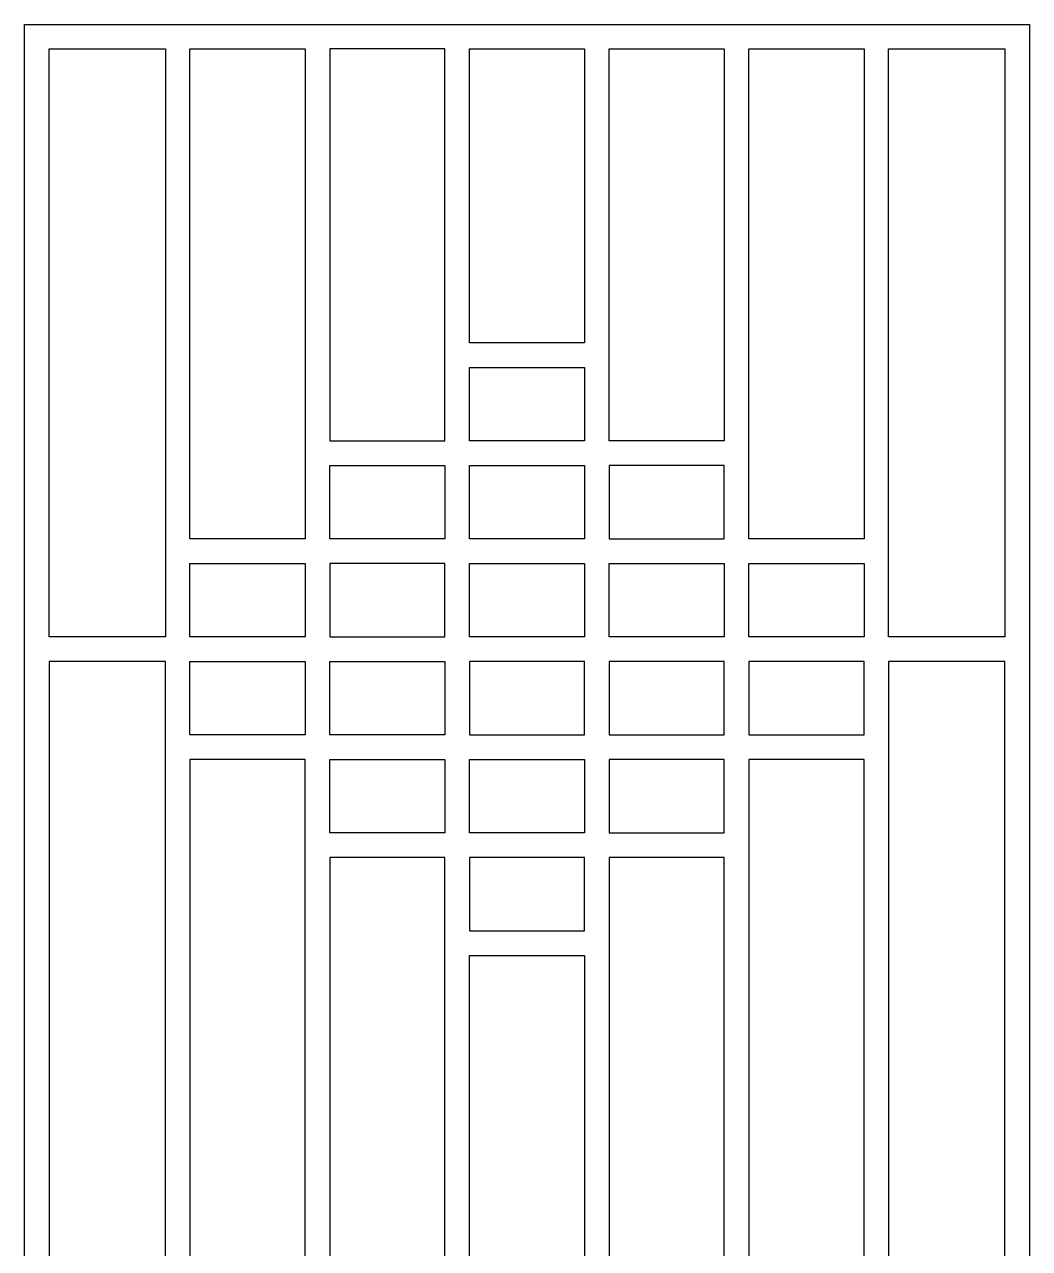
# Model space of a CAD drawing. Header units: centimetres. Extents: x -38 to 150, y -71 to 132.
# Drawn here: x -38.2 to 43.8, y 30.8 to 130.7 of the extents above; entities that cross this region are included whole.
import ezdxf

# ---------------------------------------------------------------- set-up
doc = ezdxf.new("R2010")
doc.units = ezdxf.units.CM
doc.header["$MEASUREMENT"] = 0
doc.layers.add('layer 1', color=7, linetype='Continuous')

msp = doc.modelspace()

# ---------------------------------------------------------------- linework, layer by layer
at = {"layer": 'layer 1', "color": 114}
for points, knots in [([(-38.22908, -71.30037), (-38.22908, -71.30037), (43.77092, -71.30037), (43.77092, -71.30037), (43.77092, -71.30037), (43.77092, -71.30037), (43.77092, 130.69973), (43.77092, 130.69973), (43.77092, 130.69973), (43.77092, 130.69973), (-38.22908, 130.69973), (-38.22908, 130.69973), (-38.22908, 130.69973), (-38.22908, 130.69973), (-38.22908, -71.30037), (-38.22908, -71.30037)], [0, 0, 0, 0, 0.2, 0.2, 0.2, 0.2, 0.4, 0.4, 0.4, 0.4, 0.6, 0.6, 0.6, 0.6, 1, 1, 1, 1]), ([(-26.72905, 128.69973), (-26.72905, 128.69973), (-36.22907, 128.69971), (-36.22907, 128.69971), (-36.22907, 128.69971), (-36.22907, 128.69971), (-36.22907, 80.69971), (-36.22907, 80.69971), (-36.22907, 80.69971), (-36.22907, 80.69971), (-26.72905, 80.69971), (-26.72905, 80.69971), (-26.72905, 80.69971), (-26.72905, 80.69971), (-26.72905, 128.69971), (-26.72905, 128.69971), (-26.72905, 128.69971), (-26.72905, 128.69971), (-26.72905, 128.69973), (-26.72905, 128.69973)], [0, 0, 0, 0, 0.16666667, 0.16666667, 0.16666667, 0.16666667, 0.33333333, 0.33333333, 0.33333333, 0.33333333, 0.5, 0.5, 0.5, 0.5, 0.66666667, 0.66666667, 0.66666667, 0.66666667, 1, 1, 1, 1]), ([(-24.72905, 88.69972), (-24.72905, 88.69972), (-15.32905, 88.69969), (-15.32905, 88.69969), (-15.32905, 88.69969), (-15.32905, 88.69969), (-15.32905, 128.69971), (-15.32905, 128.69971), (-15.32905, 128.69971), (-15.32905, 128.69971), (-24.72905, 128.69971), (-24.72905, 128.69971), (-24.72905, 128.69971), (-24.72905, 128.69971), (-24.72905, 88.69972), (-24.72905, 88.69972)], [0, 0, 0, 0, 0.2, 0.2, 0.2, 0.2, 0.4, 0.4, 0.4, 0.4, 0.6, 0.6, 0.6, 0.6, 1, 1, 1, 1]), ([(-3.92905, 128.69971), (-3.92905, 128.69971), (-3.92905, 96.6997), (-3.92905, 96.6997), (-3.92905, 96.6997), (-3.92905, 96.6997), (-13.32906, 96.6997), (-13.32906, 96.6997), (-13.32906, 96.6997), (-13.32906, 96.6997), (-13.32905, 128.69971), (-13.32905, 128.69971), (-13.32905, 128.69971), (-13.32905, 128.69971), (-3.92905, 128.69971), (-3.92905, 128.69971)], [0, 0, 0, 0, 0.2, 0.2, 0.2, 0.2, 0.4, 0.4, 0.4, 0.4, 0.6, 0.6, 0.6, 0.6, 1, 1, 1, 1]), ([(-1.92905, 128.69971), (-1.92905, 128.69971), (-1.92905, 104.6997), (-1.92905, 104.6997), (-1.92905, 104.6997), (-1.92905, 104.6997), (7.47095, 104.69969), (7.47095, 104.69969), (7.47095, 104.69969), (7.47095, 104.69969), (7.47095, 128.69971), (7.47095, 128.69971), (7.47095, 128.69971), (7.47095, 128.69971), (-1.92905, 128.69971), (-1.92905, 128.69971)], [0, 0, 0, 0, 0.2, 0.2, 0.2, 0.2, 0.4, 0.4, 0.4, 0.4, 0.6, 0.6, 0.6, 0.6, 1, 1, 1, 1]), ([(9.47094, 128.69971), (9.47094, 128.69971), (9.47095, 96.69971), (9.47095, 96.69971), (9.47095, 96.69971), (9.47095, 96.69971), (18.87095, 96.69971), (18.87095, 96.69971), (18.87095, 96.69971), (18.87095, 96.69971), (18.87095, 128.69971), (18.87095, 128.69971), (18.87095, 128.69971), (18.87095, 128.69971), (9.47094, 128.69971), (9.47094, 128.69971)], [0, 0, 0, 0, 0.2, 0.2, 0.2, 0.2, 0.4, 0.4, 0.4, 0.4, 0.6, 0.6, 0.6, 0.6, 1, 1, 1, 1]), ([(30.27094, 88.6997), (30.27094, 88.6997), (30.27094, 128.69971), (30.27094, 128.69971), (30.27094, 128.69971), (30.27094, 128.69971), (20.87094, 128.69971), (20.87094, 128.69971), (20.87094, 128.69971), (20.87094, 128.69971), (20.87095, 88.6997), (20.87095, 88.6997), (20.87095, 88.6997), (20.87095, 88.6997), (30.27094, 88.6997), (30.27094, 88.6997)], [0, 0, 0, 0, 0.2, 0.2, 0.2, 0.2, 0.4, 0.4, 0.4, 0.4, 0.6, 0.6, 0.6, 0.6, 1, 1, 1, 1]), ([(32.27094, 128.69971), (32.27094, 128.69971), (32.27094, 80.69971), (32.27094, 80.69971), (32.27094, 80.69971), (32.27094, 80.69971), (41.77096, 80.69971), (41.77096, 80.69971), (41.77096, 80.69971), (41.77096, 80.69971), (41.77096, 128.69971), (41.77096, 128.69971), (41.77096, 128.69971), (41.77096, 128.69971), (32.27094, 128.69971), (32.27094, 128.69971)], [0, 0, 0, 0, 0.2, 0.2, 0.2, 0.2, 0.4, 0.4, 0.4, 0.4, 0.6, 0.6, 0.6, 0.6, 1, 1, 1, 1]), ([(-1.92902, 102.6997), (-1.92902, 102.6997), (-1.92905, 96.6997), (-1.92905, 96.6997), (-1.92905, 96.6997), (-1.92905, 96.6997), (7.47095, 96.69968), (7.47095, 96.69968), (7.47095, 96.69968), (7.47095, 96.69968), (7.47095, 102.6997), (7.47095, 102.6997), (7.47095, 102.6997), (7.47095, 102.6997), (-1.92902, 102.6997), (-1.92902, 102.6997)], [0, 0, 0, 0, 0.2, 0.2, 0.2, 0.2, 0.4, 0.4, 0.4, 0.4, 0.6, 0.6, 0.6, 0.6, 1, 1, 1, 1]), ([(-13.32905, 94.6997), (-13.32905, 94.6997), (-13.32905, 88.6997), (-13.32905, 88.6997), (-13.32905, 88.6997), (-13.32905, 88.6997), (-3.92905, 88.69971), (-3.92905, 88.69971), (-3.92905, 88.69971), (-3.92905, 88.69971), (-3.92906, 94.6997), (-3.92906, 94.6997), (-3.92906, 94.6997), (-3.92906, 94.6997), (-13.32905, 94.6997), (-13.32905, 94.6997)], [0, 0, 0, 0, 0.2, 0.2, 0.2, 0.2, 0.4, 0.4, 0.4, 0.4, 0.6, 0.6, 0.6, 0.6, 1, 1, 1, 1]), ([(-1.92905, 88.69971), (-1.92905, 88.69971), (7.47094, 88.6997), (7.47094, 88.6997), (7.47094, 88.6997), (7.47094, 88.6997), (7.47095, 94.6997), (7.47095, 94.6997), (7.47095, 94.6997), (7.47095, 94.6997), (-1.91905, 94.6997), (-1.91905, 94.6997), (-1.91905, 94.6997), (-1.91905, 94.6997), (-1.91907, 94.6997), (-1.91907, 94.6997), (-1.91907, 94.6997), (-1.91907, 94.6997), (-1.92905, 94.6997), (-1.92905, 94.6997), (-1.92905, 94.6997), (-1.92905, 94.6997), (-1.92905, 88.69971), (-1.92905, 88.69971)], [0, 0, 0, 0, 0.14285714, 0.14285714, 0.14285714, 0.14285714, 0.28571429, 0.28571429, 0.28571429, 0.28571429, 0.42857143, 0.42857143, 0.42857143, 0.42857143, 0.57142857, 0.57142857, 0.57142857, 0.57142857, 0.71428571, 0.71428571, 0.71428571, 0.71428571, 1, 1, 1, 1]), ([(18.87095, 88.69969), (18.87095, 88.69969), (9.47096, 88.69968), (9.47096, 88.69968), (9.47096, 88.69968), (9.47096, 88.69968), (9.47095, 94.69968), (9.47095, 94.69968), (9.47095, 94.69968), (12.60428, 94.69968), (15.73762, 94.69968), (18.87095, 94.69968), (18.87095, 94.69968), (18.87095, 94.69968), (18.87095, 88.69969), (18.87095, 88.69969)], [0, 0, 0, 0, 0.2, 0.2, 0.2, 0.2, 0.4, 0.4, 0.4, 0.4, 0.6, 0.6, 0.6, 0.6, 1, 1, 1, 1]), ([(-24.72907, 86.6997), (-24.72907, 86.6997), (-24.72905, 80.69969), (-24.72905, 80.69969), (-24.72905, 80.69969), (-24.72905, 80.69969), (-15.32905, 80.69969), (-15.32905, 80.69969), (-15.32905, 80.69969), (-15.32905, 80.69969), (-15.32905, 86.6997), (-15.32905, 86.6997), (-15.32905, 86.6997), (-15.32905, 86.6997), (-24.72907, 86.6997), (-24.72907, 86.6997)], [0, 0, 0, 0, 0.2, 0.2, 0.2, 0.2, 0.4, 0.4, 0.4, 0.4, 0.6, 0.6, 0.6, 0.6, 1, 1, 1, 1]), ([(-13.32905, 80.69969), (-13.32905, 80.69969), (-13.32905, 80.6997), (-13.32905, 80.6997), (-13.32905, 80.6997), (-13.32905, 80.6997), (-13.32905, 86.6997), (-13.32905, 86.6997), (-13.32905, 86.6997), (-13.32905, 86.6997), (-3.92905, 86.69969), (-3.92905, 86.69969), (-3.92905, 86.69969), (-3.92905, 86.69969), (-3.92906, 80.6997), (-3.92906, 80.6997), (-3.92906, 80.6997), (-3.92906, 80.6997), (-13.32905, 80.6997), (-13.32905, 80.6997), (-13.32905, 80.6997), (-13.32905, 80.6997), (-13.32905, 80.69969), (-13.32905, 80.69969)], [0, 0, 0, 0, 0.14285714, 0.14285714, 0.14285714, 0.14285714, 0.28571429, 0.28571429, 0.28571429, 0.28571429, 0.42857143, 0.42857143, 0.42857143, 0.42857143, 0.57142857, 0.57142857, 0.57142857, 0.57142857, 0.71428571, 0.71428571, 0.71428571, 0.71428571, 1, 1, 1, 1]), ([(-1.92906, 86.6997), (-1.92906, 86.6997), (-1.92904, 80.69969), (-1.92904, 80.69969), (-1.92904, 80.69969), (-1.92904, 80.69969), (7.47095, 80.69969), (7.47095, 80.69969), (7.47095, 80.69969), (7.47095, 80.69969), (7.47095, 86.6997), (7.47095, 86.6997), (7.47095, 86.6997), (7.47095, 86.6997), (-1.92906, 86.6997), (-1.92906, 86.6997)], [0, 0, 0, 0, 0.2, 0.2, 0.2, 0.2, 0.4, 0.4, 0.4, 0.4, 0.6, 0.6, 0.6, 0.6, 1, 1, 1, 1]), ([(9.47097, 86.6997), (9.47097, 86.6997), (9.47094, 80.69969), (9.47094, 80.69969), (9.47094, 80.69969), (9.47094, 80.69969), (18.87095, 80.69969), (18.87095, 80.69969), (18.87095, 80.69969), (18.87095, 80.69969), (18.87095, 86.69977), (18.87095, 86.69977), (18.87095, 86.69977), (18.87095, 86.69977), (9.47097, 86.6997), (9.47097, 86.6997)], [0, 0, 0, 0, 0.2, 0.2, 0.2, 0.2, 0.4, 0.4, 0.4, 0.4, 0.6, 0.6, 0.6, 0.6, 1, 1, 1, 1]), ([(20.87095, 86.6997), (20.87095, 86.6997), (20.87093, 80.69969), (20.87093, 80.69969), (20.87093, 80.69969), (20.87093, 80.69969), (30.27095, 80.69969), (30.27095, 80.69969), (30.27095, 80.69969), (30.27095, 80.69969), (30.27096, 86.6997), (30.27096, 86.6997), (30.27096, 86.6997), (30.27096, 86.6997), (20.87095, 86.6997), (20.87095, 86.6997)], [0, 0, 0, 0, 0.2, 0.2, 0.2, 0.2, 0.4, 0.4, 0.4, 0.4, 0.6, 0.6, 0.6, 0.6, 1, 1, 1, 1]), ([(-36.22907, 78.69974), (-36.22907, 78.69974), (-26.72905, 78.69979), (-26.72905, 78.69979), (-26.72905, 78.69979), (-26.72905, 78.69979), (-26.72905, -19.30043), (-26.72905, -19.30043), (-26.72905, -19.30043), (-26.72905, -19.30043), (-36.22907, -19.30038), (-36.22907, -19.30038), (-36.22907, -19.30038), (-36.22907, -19.30038), (-36.22907, 78.69974), (-36.22907, 78.69974)], [0, 0, 0, 0, 0.2, 0.2, 0.2, 0.2, 0.4, 0.4, 0.4, 0.4, 0.6, 0.6, 0.6, 0.6, 1, 1, 1, 1]), ([(-24.72905, 72.69972), (-24.72905, 72.69972), (-15.32905, 72.69972), (-15.32905, 72.69972), (-15.32905, 72.69972), (-15.32905, 72.69972), (-15.32905, 78.6997), (-15.32905, 78.6997), (-15.32905, 78.6997), (-15.32905, 78.6997), (-24.72905, 78.69972), (-24.72905, 78.69972), (-24.72905, 78.69972), (-24.72905, 78.69972), (-24.72905, 72.69972), (-24.72905, 72.69972)], [0, 0, 0, 0, 0.2, 0.2, 0.2, 0.2, 0.4, 0.4, 0.4, 0.4, 0.6, 0.6, 0.6, 0.6, 1, 1, 1, 1]), ([(-13.32906, 72.69972), (-13.32906, 72.69972), (-3.92905, 72.69972), (-3.92905, 72.69972), (-3.92905, 72.69972), (-3.92905, 72.69972), (-3.92905, 78.6997), (-3.92905, 78.6997), (-3.92905, 78.6997), (-3.92905, 78.6997), (-13.32906, 78.69974), (-13.32906, 78.69974), (-13.32906, 78.69974), (-13.32906, 78.69974), (-13.32906, 72.69972), (-13.32906, 72.69972)], [0, 0, 0, 0, 0.2, 0.2, 0.2, 0.2, 0.4, 0.4, 0.4, 0.4, 0.6, 0.6, 0.6, 0.6, 1, 1, 1, 1]), ([(-1.92906, 72.69968), (-1.92906, 72.69968), (-1.92904, 78.69969), (-1.92904, 78.69969), (-1.92904, 78.69969), (-1.92904, 78.69969), (7.47095, 78.69969), (7.47095, 78.69969), (7.47095, 78.69969), (7.47095, 78.69969), (7.47095, 72.69968), (7.47095, 72.69968), (7.47095, 72.69968), (7.47095, 72.69968), (-1.92906, 72.69968), (-1.92906, 72.69968)], [0, 0, 0, 0, 0.2, 0.2, 0.2, 0.2, 0.4, 0.4, 0.4, 0.4, 0.6, 0.6, 0.6, 0.6, 1, 1, 1, 1]), ([(9.471, 72.69968), (9.471, 72.69968), (9.47097, 78.69969), (9.47097, 78.69969), (9.47097, 78.69969), (9.47097, 78.69969), (18.87098, 78.69969), (18.87098, 78.69969), (18.87098, 78.69969), (18.87098, 78.69969), (18.87098, 72.69961), (18.87098, 72.69961), (18.87098, 72.69961), (18.87098, 72.69961), (9.471, 72.69968), (9.471, 72.69968)], [0, 0, 0, 0, 0.2, 0.2, 0.2, 0.2, 0.4, 0.4, 0.4, 0.4, 0.6, 0.6, 0.6, 0.6, 1, 1, 1, 1]), ([(30.27096, 72.69972), (30.27096, 72.69972), (20.87094, 72.69972), (20.87094, 72.69972), (20.87094, 72.69972), (20.87094, 72.69972), (20.87094, 78.69974), (20.87094, 78.69974), (20.87094, 78.69974), (20.87094, 78.69974), (30.27095, 78.69967), (30.27095, 78.69967), (30.27095, 78.69967), (30.27095, 78.69967), (30.27096, 72.69972), (30.27096, 72.69972)], [0, 0, 0, 0, 0.2, 0.2, 0.2, 0.2, 0.4, 0.4, 0.4, 0.4, 0.6, 0.6, 0.6, 0.6, 1, 1, 1, 1]), ([(32.27095, 78.69967), (32.27095, 78.69967), (41.77093, 78.6997), (41.77093, 78.6997), (41.77093, 78.6997), (41.77093, 78.6997), (41.77093, -19.30034), (41.77093, -19.30034), (41.77093, -19.30034), (41.77093, -19.30034), (32.27095, -19.30031), (32.27095, -19.30031), (32.27095, -19.30031), (32.27095, -19.30031), (32.27095, 78.69967), (32.27095, 78.69967)], [0, 0, 0, 0, 0.2, 0.2, 0.2, 0.2, 0.4, 0.4, 0.4, 0.4, 0.6, 0.6, 0.6, 0.6, 1, 1, 1, 1]), ([(-24.72905, -11.30036), (-24.72905, -11.30036), (-24.72905, 70.69972), (-24.72905, 70.69972), (-24.72905, 70.69972), (-24.72905, 70.69972), (-15.32905, 70.69972), (-15.32905, 70.69972), (-15.32905, 70.69972), (-15.32905, 70.69972), (-15.32905, -11.30036), (-15.32905, -11.30036), (-15.32905, -11.30036), (-15.32905, -11.30036), (-24.72905, -11.30036), (-24.72905, -11.30036)], [0, 0, 0, 0, 0.2, 0.2, 0.2, 0.2, 0.4, 0.4, 0.4, 0.4, 0.6, 0.6, 0.6, 0.6, 1, 1, 1, 1]), ([(-13.32905, 64.69972), (-13.32905, 64.69972), (-3.92905, 64.69972), (-3.92905, 64.69972), (-3.92905, 64.69972), (-3.92905, 64.69972), (-3.92904, 70.69972), (-3.92904, 70.69972), (-3.92904, 70.69972), (-3.92904, 70.69972), (-13.32905, 70.6997), (-13.32905, 70.6997), (-13.32905, 70.6997), (-13.32905, 70.6997), (-13.32905, 64.69972), (-13.32905, 64.69972)], [0, 0, 0, 0, 0.2, 0.2, 0.2, 0.2, 0.4, 0.4, 0.4, 0.4, 0.6, 0.6, 0.6, 0.6, 1, 1, 1, 1]), ([(-1.92904, 70.69968), (-1.92904, 70.69968), (-1.92902, 64.69967), (-1.92902, 64.69967), (-1.92902, 64.69967), (-1.92902, 64.69967), (7.47097, 64.69967), (7.47097, 64.69967), (7.47097, 64.69967), (7.47097, 64.69967), (7.47097, 70.69968), (7.47097, 70.69968), (7.47097, 70.69968), (7.47097, 70.69968), (-1.92904, 70.69968), (-1.92904, 70.69968)], [0, 0, 0, 0, 0.2, 0.2, 0.2, 0.2, 0.4, 0.4, 0.4, 0.4, 0.6, 0.6, 0.6, 0.6, 1, 1, 1, 1]), ([(18.87095, 70.69967), (18.87095, 70.69967), (18.87095, 64.69972), (18.87095, 64.69972), (18.87095, 64.69972), (18.87095, 64.69972), (9.47094, 64.69971), (9.47094, 64.69971), (9.47094, 64.69971), (9.47094, 64.69971), (9.47094, 70.69972), (9.47094, 70.69972), (9.47094, 70.69972), (9.47094, 70.69972), (18.87095, 70.69967), (18.87095, 70.69967)], [0, 0, 0, 0, 0.2, 0.2, 0.2, 0.2, 0.4, 0.4, 0.4, 0.4, 0.6, 0.6, 0.6, 0.6, 1, 1, 1, 1]), ([(20.87094, 70.69977), (20.87094, 70.69977), (30.27096, 70.69972), (30.27096, 70.69972), (30.27096, 70.69972), (30.27096, 70.69972), (30.27096, -11.30036), (30.27096, -11.30036), (30.27096, -11.30036), (30.27096, -11.30036), (20.87094, -11.30041), (20.87094, -11.30041), (20.87094, -11.30041), (20.87094, 16.03298), (20.87094, 43.36638), (20.87094, 70.69977)], [0, 0, 0, 0, 0.2, 0.2, 0.2, 0.2, 0.4, 0.4, 0.4, 0.4, 0.6, 0.6, 0.6, 0.6, 1, 1, 1, 1]), ([(-13.32904, -3.30036), (-13.32904, -3.30036), (-13.32904, 62.69972), (-13.32904, 62.69972), (-13.32904, 62.69972), (-13.32904, 62.69972), (-3.92905, 62.69978), (-3.92905, 62.69978), (-3.92905, 62.69978), (-3.92905, 40.69972), (-3.92905, 18.69964), (-3.92905, -3.30042), (-3.92905, -3.30042), (-3.92905, -3.30042), (-13.32904, -3.30036), (-13.32904, -3.30036)], [0, 0, 0, 0, 0.2, 0.2, 0.2, 0.2, 0.4, 0.4, 0.4, 0.4, 0.6, 0.6, 0.6, 0.6, 1, 1, 1, 1]), ([(7.47095, 56.69972), (7.47095, 56.69972), (-1.92905, 56.69972), (-1.92905, 56.69972), (-1.92905, 56.69972), (-1.92905, 56.69972), (-1.92905, 62.69972), (-1.92905, 62.69972), (-1.92905, 62.69972), (-1.92905, 62.69972), (-1.91906, 62.69972), (-1.91906, 62.69972), (-1.91906, 62.69972), (-1.91906, 62.69972), (-1.91905, 62.69972), (-1.91905, 62.69972), (-1.91905, 62.69972), (-1.91905, 62.69972), (7.47095, 62.69978), (7.47095, 62.69978), (7.47095, 62.69978), (7.47095, 62.69978), (7.47095, 56.69972), (7.47095, 56.69972)], [0, 0, 0, 0, 0.14285714, 0.14285714, 0.14285714, 0.14285714, 0.28571429, 0.28571429, 0.28571429, 0.28571429, 0.42857143, 0.42857143, 0.42857143, 0.42857143, 0.57142857, 0.57142857, 0.57142857, 0.57142857, 0.71428571, 0.71428571, 0.71428571, 0.71428571, 1, 1, 1, 1]), ([(9.47095, 62.69977), (9.47095, 62.69977), (18.87095, 62.69972), (18.87095, 62.69972), (18.87095, 62.69972), (18.87095, 40.6997), (18.87095, 18.69966), (18.87095, -3.30036), (18.87095, -3.30036), (18.87095, -3.30036), (9.47095, -3.30041), (9.47095, -3.30041), (9.47095, -3.30041), (9.47095, 18.69964), (9.47095, 40.69972), (9.47095, 62.69977)], [0, 0, 0, 0, 0.2, 0.2, 0.2, 0.2, 0.4, 0.4, 0.4, 0.4, 0.6, 0.6, 0.6, 0.6, 1, 1, 1, 1]), ([(7.47095, 4.69964), (7.47095, 21.3663), (7.47095, 38.03306), (7.47095, 54.69972), (7.47095, 54.69972), (7.47095, 54.69972), (-1.92908, 54.69972), (-1.92908, 54.69972), (-1.92908, 54.69972), (-1.92908, 38.03303), (-1.92908, 21.36633), (-1.92908, 4.69964), (-1.92908, 4.69964), (-1.92908, 4.69964), (7.47095, 4.69964), (7.47095, 4.69964)], [0, 0, 0, 0, 0.2, 0.2, 0.2, 0.2, 0.4, 0.4, 0.4, 0.4, 0.6, 0.6, 0.6, 0.6, 1, 1, 1, 1])]:
    msp.add_open_spline(points, degree=3, knots=knots, dxfattribs=at)
at = {"layer": 'layer 1', "color": 250, "lineweight": 9}
for points, knots in [([(-38.22908, -71.30037), (-38.22908, -71.30037), (43.77092, -71.30037), (43.77092, -71.30037), (43.77092, -71.30037), (43.77092, -71.30037), (43.77092, 130.69973), (43.77092, 130.69973), (43.77092, 130.69973), (43.77092, 130.69973), (-38.22908, 130.69973), (-38.22908, 130.69973), (-38.22908, 130.69973), (-38.22908, 130.69973), (-38.22908, -71.30037), (-38.22908, -71.30037)], [0, 0, 0, 0, 0.2, 0.2, 0.2, 0.2, 0.4, 0.4, 0.4, 0.4, 0.6, 0.6, 0.6, 0.6, 1, 1, 1, 1]), ([(-26.72905, 128.69973), (-26.72905, 128.69973), (-36.22907, 128.69971), (-36.22907, 128.69971), (-36.22907, 128.69971), (-36.22907, 128.69971), (-36.22907, 80.69971), (-36.22907, 80.69971), (-36.22907, 80.69971), (-36.22907, 80.69971), (-26.72905, 80.69971), (-26.72905, 80.69971), (-26.72905, 80.69971), (-26.72905, 80.69971), (-26.72905, 128.69971), (-26.72905, 128.69971), (-26.72905, 128.69971), (-26.72905, 128.69971), (-26.72905, 128.69973), (-26.72905, 128.69973)], [0, 0, 0, 0, 0.16666667, 0.16666667, 0.16666667, 0.16666667, 0.33333333, 0.33333333, 0.33333333, 0.33333333, 0.5, 0.5, 0.5, 0.5, 0.66666667, 0.66666667, 0.66666667, 0.66666667, 1, 1, 1, 1]), ([(-24.72905, 88.69972), (-24.72905, 88.69972), (-15.32905, 88.69969), (-15.32905, 88.69969), (-15.32905, 88.69969), (-15.32905, 88.69969), (-15.32905, 128.69971), (-15.32905, 128.69971), (-15.32905, 128.69971), (-15.32905, 128.69971), (-24.72905, 128.69971), (-24.72905, 128.69971), (-24.72905, 128.69971), (-24.72905, 128.69971), (-24.72905, 88.69972), (-24.72905, 88.69972)], [0, 0, 0, 0, 0.2, 0.2, 0.2, 0.2, 0.4, 0.4, 0.4, 0.4, 0.6, 0.6, 0.6, 0.6, 1, 1, 1, 1]), ([(-3.92905, 128.69971), (-3.92905, 128.69971), (-3.92905, 96.6997), (-3.92905, 96.6997), (-3.92905, 96.6997), (-3.92905, 96.6997), (-13.32906, 96.6997), (-13.32906, 96.6997), (-13.32906, 96.6997), (-13.32906, 96.6997), (-13.32905, 128.69971), (-13.32905, 128.69971), (-13.32905, 128.69971), (-13.32905, 128.69971), (-3.92905, 128.69971), (-3.92905, 128.69971)], [0, 0, 0, 0, 0.2, 0.2, 0.2, 0.2, 0.4, 0.4, 0.4, 0.4, 0.6, 0.6, 0.6, 0.6, 1, 1, 1, 1]), ([(-1.92905, 128.69971), (-1.92905, 128.69971), (-1.92905, 104.6997), (-1.92905, 104.6997), (-1.92905, 104.6997), (-1.92905, 104.6997), (7.47095, 104.69969), (7.47095, 104.69969), (7.47095, 104.69969), (7.47095, 104.69969), (7.47095, 128.69971), (7.47095, 128.69971), (7.47095, 128.69971), (7.47095, 128.69971), (-1.92905, 128.69971), (-1.92905, 128.69971)], [0, 0, 0, 0, 0.2, 0.2, 0.2, 0.2, 0.4, 0.4, 0.4, 0.4, 0.6, 0.6, 0.6, 0.6, 1, 1, 1, 1]), ([(9.47094, 128.69971), (9.47094, 128.69971), (9.47095, 96.69971), (9.47095, 96.69971), (9.47095, 96.69971), (9.47095, 96.69971), (18.87095, 96.69971), (18.87095, 96.69971), (18.87095, 96.69971), (18.87095, 96.69971), (18.87095, 128.69971), (18.87095, 128.69971), (18.87095, 128.69971), (18.87095, 128.69971), (9.47094, 128.69971), (9.47094, 128.69971)], [0, 0, 0, 0, 0.2, 0.2, 0.2, 0.2, 0.4, 0.4, 0.4, 0.4, 0.6, 0.6, 0.6, 0.6, 1, 1, 1, 1]), ([(30.27094, 88.6997), (30.27094, 88.6997), (30.27094, 128.69971), (30.27094, 128.69971), (30.27094, 128.69971), (30.27094, 128.69971), (20.87094, 128.69971), (20.87094, 128.69971), (20.87094, 128.69971), (20.87094, 128.69971), (20.87095, 88.6997), (20.87095, 88.6997), (20.87095, 88.6997), (20.87095, 88.6997), (30.27094, 88.6997), (30.27094, 88.6997)], [0, 0, 0, 0, 0.2, 0.2, 0.2, 0.2, 0.4, 0.4, 0.4, 0.4, 0.6, 0.6, 0.6, 0.6, 1, 1, 1, 1]), ([(32.27094, 128.69971), (32.27094, 128.69971), (32.27094, 80.69971), (32.27094, 80.69971), (32.27094, 80.69971), (32.27094, 80.69971), (41.77096, 80.69971), (41.77096, 80.69971), (41.77096, 80.69971), (41.77096, 80.69971), (41.77096, 128.69971), (41.77096, 128.69971), (41.77096, 128.69971), (41.77096, 128.69971), (32.27094, 128.69971), (32.27094, 128.69971)], [0, 0, 0, 0, 0.2, 0.2, 0.2, 0.2, 0.4, 0.4, 0.4, 0.4, 0.6, 0.6, 0.6, 0.6, 1, 1, 1, 1]), ([(-1.92902, 102.6997), (-1.92902, 102.6997), (-1.92905, 96.6997), (-1.92905, 96.6997), (-1.92905, 96.6997), (-1.92905, 96.6997), (7.47095, 96.69968), (7.47095, 96.69968), (7.47095, 96.69968), (7.47095, 96.69968), (7.47095, 102.6997), (7.47095, 102.6997), (7.47095, 102.6997), (7.47095, 102.6997), (-1.92902, 102.6997), (-1.92902, 102.6997)], [0, 0, 0, 0, 0.2, 0.2, 0.2, 0.2, 0.4, 0.4, 0.4, 0.4, 0.6, 0.6, 0.6, 0.6, 1, 1, 1, 1]), ([(-13.32905, 94.6997), (-13.32905, 94.6997), (-13.32905, 88.6997), (-13.32905, 88.6997), (-13.32905, 88.6997), (-13.32905, 88.6997), (-3.92905, 88.69971), (-3.92905, 88.69971), (-3.92905, 88.69971), (-3.92905, 88.69971), (-3.92906, 94.6997), (-3.92906, 94.6997), (-3.92906, 94.6997), (-3.92906, 94.6997), (-13.32905, 94.6997), (-13.32905, 94.6997)], [0, 0, 0, 0, 0.2, 0.2, 0.2, 0.2, 0.4, 0.4, 0.4, 0.4, 0.6, 0.6, 0.6, 0.6, 1, 1, 1, 1]), ([(-1.92905, 88.69971), (-1.92905, 88.69971), (7.47094, 88.6997), (7.47094, 88.6997), (7.47094, 88.6997), (7.47094, 88.6997), (7.47095, 94.6997), (7.47095, 94.6997), (7.47095, 94.6997), (7.47095, 94.6997), (-1.91905, 94.6997), (-1.91905, 94.6997), (-1.91905, 94.6997), (-1.91905, 94.6997), (-1.91907, 94.6997), (-1.91907, 94.6997), (-1.91907, 94.6997), (-1.91907, 94.6997), (-1.92905, 94.6997), (-1.92905, 94.6997), (-1.92905, 94.6997), (-1.92905, 94.6997), (-1.92905, 88.69971), (-1.92905, 88.69971)], [0, 0, 0, 0, 0.14285714, 0.14285714, 0.14285714, 0.14285714, 0.28571429, 0.28571429, 0.28571429, 0.28571429, 0.42857143, 0.42857143, 0.42857143, 0.42857143, 0.57142857, 0.57142857, 0.57142857, 0.57142857, 0.71428571, 0.71428571, 0.71428571, 0.71428571, 1, 1, 1, 1]), ([(18.87095, 88.69969), (18.87095, 88.69969), (9.47096, 88.69968), (9.47096, 88.69968), (9.47096, 88.69968), (9.47096, 88.69968), (9.47095, 94.69968), (9.47095, 94.69968), (9.47095, 94.69968), (12.60428, 94.69968), (15.73762, 94.69968), (18.87095, 94.69968), (18.87095, 94.69968), (18.87095, 94.69968), (18.87095, 88.69969), (18.87095, 88.69969)], [0, 0, 0, 0, 0.2, 0.2, 0.2, 0.2, 0.4, 0.4, 0.4, 0.4, 0.6, 0.6, 0.6, 0.6, 1, 1, 1, 1]), ([(-24.72907, 86.6997), (-24.72907, 86.6997), (-24.72905, 80.69969), (-24.72905, 80.69969), (-24.72905, 80.69969), (-24.72905, 80.69969), (-15.32905, 80.69969), (-15.32905, 80.69969), (-15.32905, 80.69969), (-15.32905, 80.69969), (-15.32905, 86.6997), (-15.32905, 86.6997), (-15.32905, 86.6997), (-15.32905, 86.6997), (-24.72907, 86.6997), (-24.72907, 86.6997)], [0, 0, 0, 0, 0.2, 0.2, 0.2, 0.2, 0.4, 0.4, 0.4, 0.4, 0.6, 0.6, 0.6, 0.6, 1, 1, 1, 1]), ([(-13.32905, 80.69969), (-13.32905, 80.69969), (-13.32905, 80.6997), (-13.32905, 80.6997), (-13.32905, 80.6997), (-13.32905, 80.6997), (-13.32905, 86.6997), (-13.32905, 86.6997), (-13.32905, 86.6997), (-13.32905, 86.6997), (-3.92905, 86.69969), (-3.92905, 86.69969), (-3.92905, 86.69969), (-3.92905, 86.69969), (-3.92906, 80.6997), (-3.92906, 80.6997), (-3.92906, 80.6997), (-3.92906, 80.6997), (-13.32905, 80.6997), (-13.32905, 80.6997)], [0, 0, 0, 0, 0.16666667, 0.16666667, 0.16666667, 0.16666667, 0.33333333, 0.33333333, 0.33333333, 0.33333333, 0.5, 0.5, 0.5, 0.5, 0.66666667, 0.66666667, 0.66666667, 0.66666667, 1, 1, 1, 1]), ([(-1.92906, 86.6997), (-1.92906, 86.6997), (-1.92904, 80.69969), (-1.92904, 80.69969), (-1.92904, 80.69969), (-1.92904, 80.69969), (7.47095, 80.69969), (7.47095, 80.69969), (7.47095, 80.69969), (7.47095, 80.69969), (7.47095, 86.6997), (7.47095, 86.6997), (7.47095, 86.6997), (7.47095, 86.6997), (-1.92906, 86.6997), (-1.92906, 86.6997)], [0, 0, 0, 0, 0.2, 0.2, 0.2, 0.2, 0.4, 0.4, 0.4, 0.4, 0.6, 0.6, 0.6, 0.6, 1, 1, 1, 1]), ([(9.47097, 86.6997), (9.47097, 86.6997), (9.47094, 80.69969), (9.47094, 80.69969), (9.47094, 80.69969), (9.47094, 80.69969), (18.87095, 80.69969), (18.87095, 80.69969), (18.87095, 80.69969), (18.87095, 80.69969), (18.87095, 86.69977), (18.87095, 86.69977), (18.87095, 86.69977), (18.87095, 86.69977), (9.47097, 86.6997), (9.47097, 86.6997)], [0, 0, 0, 0, 0.2, 0.2, 0.2, 0.2, 0.4, 0.4, 0.4, 0.4, 0.6, 0.6, 0.6, 0.6, 1, 1, 1, 1]), ([(20.87095, 86.6997), (20.87095, 86.6997), (20.87093, 80.69969), (20.87093, 80.69969), (20.87093, 80.69969), (20.87093, 80.69969), (30.27095, 80.69969), (30.27095, 80.69969), (30.27095, 80.69969), (30.27095, 80.69969), (30.27096, 86.6997), (30.27096, 86.6997), (30.27096, 86.6997), (30.27096, 86.6997), (20.87095, 86.6997), (20.87095, 86.6997)], [0, 0, 0, 0, 0.2, 0.2, 0.2, 0.2, 0.4, 0.4, 0.4, 0.4, 0.6, 0.6, 0.6, 0.6, 1, 1, 1, 1]), ([(-36.22907, 78.69974), (-36.22907, 78.69974), (-26.72905, 78.69979), (-26.72905, 78.69979), (-26.72905, 78.69979), (-26.72905, 78.69979), (-26.72905, -19.30043), (-26.72905, -19.30043), (-26.72905, -19.30043), (-26.72905, -19.30043), (-36.22907, -19.30038), (-36.22907, -19.30038), (-36.22907, -19.30038), (-36.22907, -19.30038), (-36.22907, 78.69974), (-36.22907, 78.69974)], [0, 0, 0, 0, 0.2, 0.2, 0.2, 0.2, 0.4, 0.4, 0.4, 0.4, 0.6, 0.6, 0.6, 0.6, 1, 1, 1, 1]), ([(-24.72905, 72.69972), (-24.72905, 72.69972), (-15.32905, 72.69972), (-15.32905, 72.69972), (-15.32905, 72.69972), (-15.32905, 72.69972), (-15.32905, 78.6997), (-15.32905, 78.6997), (-15.32905, 78.6997), (-15.32905, 78.6997), (-24.72905, 78.69972), (-24.72905, 78.69972), (-24.72905, 78.69972), (-24.72905, 78.69972), (-24.72905, 72.69972), (-24.72905, 72.69972)], [0, 0, 0, 0, 0.2, 0.2, 0.2, 0.2, 0.4, 0.4, 0.4, 0.4, 0.6, 0.6, 0.6, 0.6, 1, 1, 1, 1]), ([(-13.32906, 72.69972), (-13.32906, 72.69972), (-3.92905, 72.69972), (-3.92905, 72.69972), (-3.92905, 72.69972), (-3.92905, 72.69972), (-3.92905, 78.6997), (-3.92905, 78.6997), (-3.92905, 78.6997), (-3.92905, 78.6997), (-13.32906, 78.69974), (-13.32906, 78.69974), (-13.32906, 78.69974), (-13.32906, 78.69974), (-13.32906, 72.69972), (-13.32906, 72.69972)], [0, 0, 0, 0, 0.2, 0.2, 0.2, 0.2, 0.4, 0.4, 0.4, 0.4, 0.6, 0.6, 0.6, 0.6, 1, 1, 1, 1]), ([(-1.92906, 72.69968), (-1.92906, 72.69968), (-1.92904, 78.69969), (-1.92904, 78.69969), (-1.92904, 78.69969), (-1.92904, 78.69969), (7.47095, 78.69969), (7.47095, 78.69969), (7.47095, 78.69969), (7.47095, 78.69969), (7.47095, 72.69968), (7.47095, 72.69968), (7.47095, 72.69968), (7.47095, 72.69968), (-1.92906, 72.69968), (-1.92906, 72.69968)], [0, 0, 0, 0, 0.2, 0.2, 0.2, 0.2, 0.4, 0.4, 0.4, 0.4, 0.6, 0.6, 0.6, 0.6, 1, 1, 1, 1]), ([(9.471, 72.69968), (9.471, 72.69968), (9.47097, 78.69969), (9.47097, 78.69969), (9.47097, 78.69969), (9.47097, 78.69969), (18.87098, 78.69969), (18.87098, 78.69969), (18.87098, 78.69969), (18.87098, 78.69969), (18.87098, 72.69961), (18.87098, 72.69961), (18.87098, 72.69961), (18.87098, 72.69961), (9.471, 72.69968), (9.471, 72.69968)], [0, 0, 0, 0, 0.2, 0.2, 0.2, 0.2, 0.4, 0.4, 0.4, 0.4, 0.6, 0.6, 0.6, 0.6, 1, 1, 1, 1]), ([(30.27096, 72.69972), (30.27096, 72.69972), (20.87094, 72.69972), (20.87094, 72.69972), (20.87094, 72.69972), (20.87094, 72.69972), (20.87094, 78.69974), (20.87094, 78.69974), (20.87094, 78.69974), (20.87094, 78.69974), (30.27095, 78.69967), (30.27095, 78.69967), (30.27095, 78.69967), (30.27095, 78.69967), (30.27096, 72.69972), (30.27096, 72.69972)], [0, 0, 0, 0, 0.2, 0.2, 0.2, 0.2, 0.4, 0.4, 0.4, 0.4, 0.6, 0.6, 0.6, 0.6, 1, 1, 1, 1]), ([(32.27095, 78.69967), (32.27095, 78.69967), (41.77093, 78.6997), (41.77093, 78.6997), (41.77093, 78.6997), (41.77093, 78.6997), (41.77093, -19.30034), (41.77093, -19.30034), (41.77093, -19.30034), (41.77093, -19.30034), (32.27095, -19.30031), (32.27095, -19.30031), (32.27095, -19.30031), (32.27095, -19.30031), (32.27095, 78.69967), (32.27095, 78.69967)], [0, 0, 0, 0, 0.2, 0.2, 0.2, 0.2, 0.4, 0.4, 0.4, 0.4, 0.6, 0.6, 0.6, 0.6, 1, 1, 1, 1]), ([(-24.72905, -11.30036), (-24.72905, -11.30036), (-24.72905, 70.69972), (-24.72905, 70.69972), (-24.72905, 70.69972), (-24.72905, 70.69972), (-15.32905, 70.69972), (-15.32905, 70.69972), (-15.32905, 70.69972), (-15.32905, 70.69972), (-15.32905, -11.30036), (-15.32905, -11.30036), (-15.32905, -11.30036), (-15.32905, -11.30036), (-24.72905, -11.30036), (-24.72905, -11.30036)], [0, 0, 0, 0, 0.2, 0.2, 0.2, 0.2, 0.4, 0.4, 0.4, 0.4, 0.6, 0.6, 0.6, 0.6, 1, 1, 1, 1]), ([(-13.32905, 64.69972), (-13.32905, 64.69972), (-3.92905, 64.69972), (-3.92905, 64.69972), (-3.92905, 64.69972), (-3.92905, 64.69972), (-3.92904, 70.69972), (-3.92904, 70.69972), (-3.92904, 70.69972), (-3.92904, 70.69972), (-13.32905, 70.6997), (-13.32905, 70.6997), (-13.32905, 70.6997), (-13.32905, 70.6997), (-13.32905, 64.69972), (-13.32905, 64.69972)], [0, 0, 0, 0, 0.2, 0.2, 0.2, 0.2, 0.4, 0.4, 0.4, 0.4, 0.6, 0.6, 0.6, 0.6, 1, 1, 1, 1]), ([(-1.92904, 70.69968), (-1.92904, 70.69968), (-1.92902, 64.69967), (-1.92902, 64.69967), (-1.92902, 64.69967), (-1.92902, 64.69967), (7.47097, 64.69967), (7.47097, 64.69967), (7.47097, 64.69967), (7.47097, 64.69967), (7.47097, 70.69968), (7.47097, 70.69968), (7.47097, 70.69968), (7.47097, 70.69968), (-1.92904, 70.69968), (-1.92904, 70.69968)], [0, 0, 0, 0, 0.2, 0.2, 0.2, 0.2, 0.4, 0.4, 0.4, 0.4, 0.6, 0.6, 0.6, 0.6, 1, 1, 1, 1]), ([(18.87095, 70.69967), (18.87095, 70.69967), (18.87095, 64.69972), (18.87095, 64.69972), (18.87095, 64.69972), (18.87095, 64.69972), (9.47094, 64.69971), (9.47094, 64.69971), (9.47094, 64.69971), (9.47094, 64.69971), (9.47094, 70.69972), (9.47094, 70.69972), (9.47094, 70.69972), (9.47094, 70.69972), (18.87095, 70.69967), (18.87095, 70.69967)], [0, 0, 0, 0, 0.2, 0.2, 0.2, 0.2, 0.4, 0.4, 0.4, 0.4, 0.6, 0.6, 0.6, 0.6, 1, 1, 1, 1]), ([(20.87094, 70.69977), (20.87094, 70.69977), (30.27096, 70.69972), (30.27096, 70.69972), (30.27096, 70.69972), (30.27096, 70.69972), (30.27096, -11.30036), (30.27096, -11.30036), (30.27096, -11.30036), (30.27096, -11.30036), (20.87094, -11.30041), (20.87094, -11.30041), (20.87094, -11.30041), (20.87094, 16.03298), (20.87094, 43.36638), (20.87094, 70.69977)], [0, 0, 0, 0, 0.2, 0.2, 0.2, 0.2, 0.4, 0.4, 0.4, 0.4, 0.6, 0.6, 0.6, 0.6, 1, 1, 1, 1]), ([(-13.32904, -3.30036), (-13.32904, -3.30036), (-13.32904, 62.69972), (-13.32904, 62.69972), (-13.32904, 62.69972), (-13.32904, 62.69972), (-3.92905, 62.69978), (-3.92905, 62.69978), (-3.92905, 62.69978), (-3.92905, 40.69972), (-3.92905, 18.69964), (-3.92905, -3.30042), (-3.92905, -3.30042), (-3.92905, -3.30042), (-13.32904, -3.30036), (-13.32904, -3.30036)], [0, 0, 0, 0, 0.2, 0.2, 0.2, 0.2, 0.4, 0.4, 0.4, 0.4, 0.6, 0.6, 0.6, 0.6, 1, 1, 1, 1]), ([(7.47095, 56.69972), (7.47095, 56.69972), (-1.92905, 56.69972), (-1.92905, 56.69972), (-1.92905, 56.69972), (-1.92905, 56.69972), (-1.92905, 62.69972), (-1.92905, 62.69972), (-1.92905, 62.69972), (-1.92905, 62.69972), (-1.91906, 62.69972), (-1.91906, 62.69972), (-1.91906, 62.69972), (-1.91906, 62.69972), (-1.91905, 62.69972), (-1.91905, 62.69972), (-1.91905, 62.69972), (-1.91905, 62.69972), (7.47095, 62.69978), (7.47095, 62.69978), (7.47095, 62.69978), (7.47095, 62.69978), (7.47095, 56.69972), (7.47095, 56.69972)], [0, 0, 0, 0, 0.14285714, 0.14285714, 0.14285714, 0.14285714, 0.28571429, 0.28571429, 0.28571429, 0.28571429, 0.42857143, 0.42857143, 0.42857143, 0.42857143, 0.57142857, 0.57142857, 0.57142857, 0.57142857, 0.71428571, 0.71428571, 0.71428571, 0.71428571, 1, 1, 1, 1]), ([(9.47095, 62.69977), (9.47095, 62.69977), (18.87095, 62.69972), (18.87095, 62.69972), (18.87095, 62.69972), (18.87095, 40.6997), (18.87095, 18.69966), (18.87095, -3.30036), (18.87095, -3.30036), (18.87095, -3.30036), (9.47095, -3.30041), (9.47095, -3.30041), (9.47095, -3.30041), (9.47095, 18.69964), (9.47095, 40.69972), (9.47095, 62.69977)], [0, 0, 0, 0, 0.2, 0.2, 0.2, 0.2, 0.4, 0.4, 0.4, 0.4, 0.6, 0.6, 0.6, 0.6, 1, 1, 1, 1]), ([(7.47095, 4.69964), (7.47095, 21.3663), (7.47095, 38.03306), (7.47095, 54.69972), (7.47095, 54.69972), (7.47095, 54.69972), (-1.92908, 54.69972), (-1.92908, 54.69972), (-1.92908, 54.69972), (-1.92908, 38.03303), (-1.92908, 21.36633), (-1.92908, 4.69964), (-1.92908, 4.69964), (-1.92908, 4.69964), (7.47095, 4.69964), (7.47095, 4.69964)], [0, 0, 0, 0, 0.2, 0.2, 0.2, 0.2, 0.4, 0.4, 0.4, 0.4, 0.6, 0.6, 0.6, 0.6, 1, 1, 1, 1])]:
    msp.add_open_spline(points, degree=3, knots=knots, dxfattribs=at)

doc.saveas('drawing.dxf')
